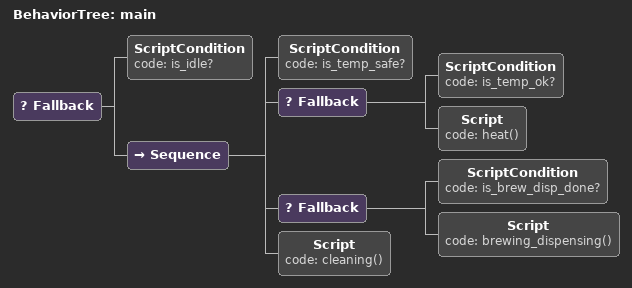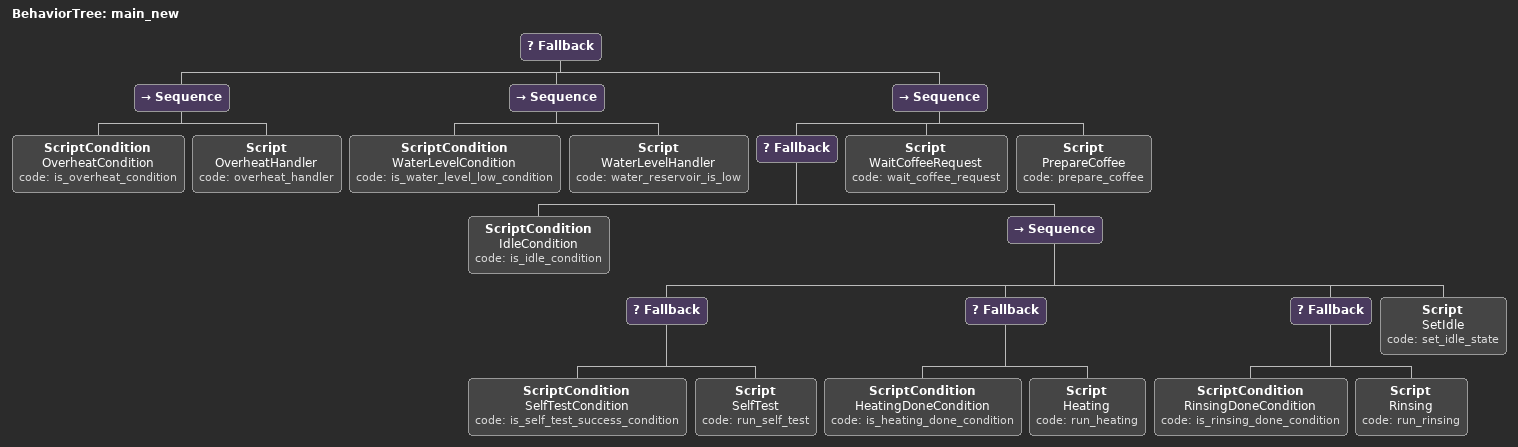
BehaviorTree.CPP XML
<?xml version="1.0" encoding="UTF-8"?>
<root BTCPP_format="4">
  <BehaviorTree ID="main">
    <Fallback>
      <ScriptCondition code="is_idle?"/>
      <Sequence>
        <ScriptCondition code="is_temp_safe?"/>
        <Fallback>
          <ScriptCondition code="is_temp_ok?"/>
          <Script code="heat()"/>
        </Fallback>
        <Fallback>
          <ScriptCondition code="is_brew_disp_done?"/>
          <Script code="brewing_dispensing()"/>
        </Fallback>
        <Script code="cleaning()"/>
      </Sequence>
    </Fallback>
  </BehaviorTree>

  <BehaviorTree ID="main_new">
    <Fallback>
      <Sequence>
        <ScriptCondition name="OverheatCondition"
                         code="is_overheat_condition"/>
        <Script name="OverheatHandler"
                code="overheat_handler"/>
      </Sequence>
      <Sequence>
        <ScriptCondition name="WaterLevelCondition"
                         code="is_water_level_low_condition"/>
        <Script name="WaterLevelHandler"
                code="water_reservoir_is_low"/>
      </Sequence>
      <Sequence>
        <Fallback>
          <ScriptCondition name="IdleCondition"
                           code="is_idle_condition"/>
          <Sequence>
            <Fallback>
              <ScriptCondition name="SelfTestCondition"
                               code="is_self_test_success_condition"/>
              <Script name="SelfTest"
                      code="run_self_test"/>
            </Fallback>
            <Fallback>
              <ScriptCondition name="HeatingDoneCondition"
                               code="is_heating_done_condition"/>
              <Script name="Heating"
                      code="run_heating"/>
            </Fallback>
            <Fallback>
              <ScriptCondition name="RinsingDoneCondition"
                               code="is_rinsing_done_condition"/>
              <Script name="Rinsing"
                      code="run_rinsing"/>
            </Fallback>
            <Script name="SetIdle"
                    code="set_idle_state"/>
          </Sequence>
        </Fallback>
        <Script name="WaitCoffeeRequest"
                code="wait_coffee_request"/>
        <Script name="PrepareCoffee"
                code="prepare_coffee"/>
      </Sequence>
    </Fallback>
  </BehaviorTree>

</root>
